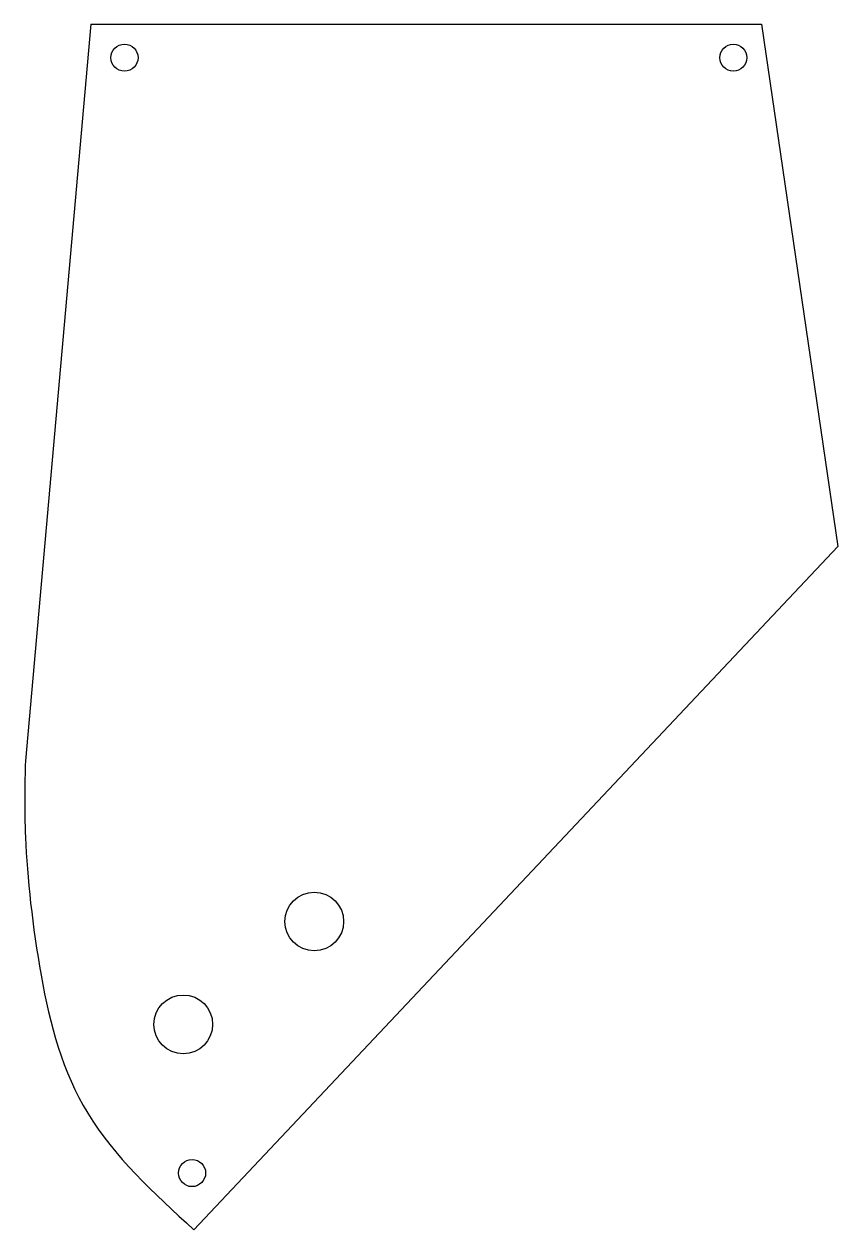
# Model space of a CAD drawing. Extents: x -45 to 52, y -80 to 64.
import ezdxf

# ---------------------------------------------------------------- set-up
doc = ezdxf.new("R2010")
doc.units = 0
doc.header["$MEASUREMENT"] = 0
doc.layers.add('MODELSKETCH_VISIBLE', color=7, linetype='CONTINUOUS')

msp = doc.modelspace()

# ---------------------------------------------------------------- linework, layer by layer
at = {"layer": 'MODELSKETCH_VISIBLE'}
for p, q in [((-36.9, 64.07), (-44.7, -23.84)), ((-36.9, 64.07), (43.1, 64.07)), ((43.1, 64.07), (52.19, 1.73)), ((52.19, 1.73), (-24.6, -79.79))]:
    msp.add_line(p, q, dxfattribs=at)
for centre, radius in [((-32.89, 60.07), 1.62), ((39.72, 60.07), 1.62), ((-10.25, -42.99), 3.5), ((-25.88, -55.27), 3.5), ((-24.83, -73.01), 1.62)]:
    msp.add_circle(centre, radius, dxfattribs=at)
msp.add_open_spline([(-44.7, -23.84), (-44.78, -26.65), (-44.96, -33.24), (-43.23, -49.8), (-38.73, -66.8), (-29.38, -75.4), (-24.6, -79.79)], degree=3, knots=[0, 0, 0, 0, 0.193668, 0.454604, 0.721828, 1, 1, 1, 1], dxfattribs=at)

doc.saveas('drawing.dxf')
